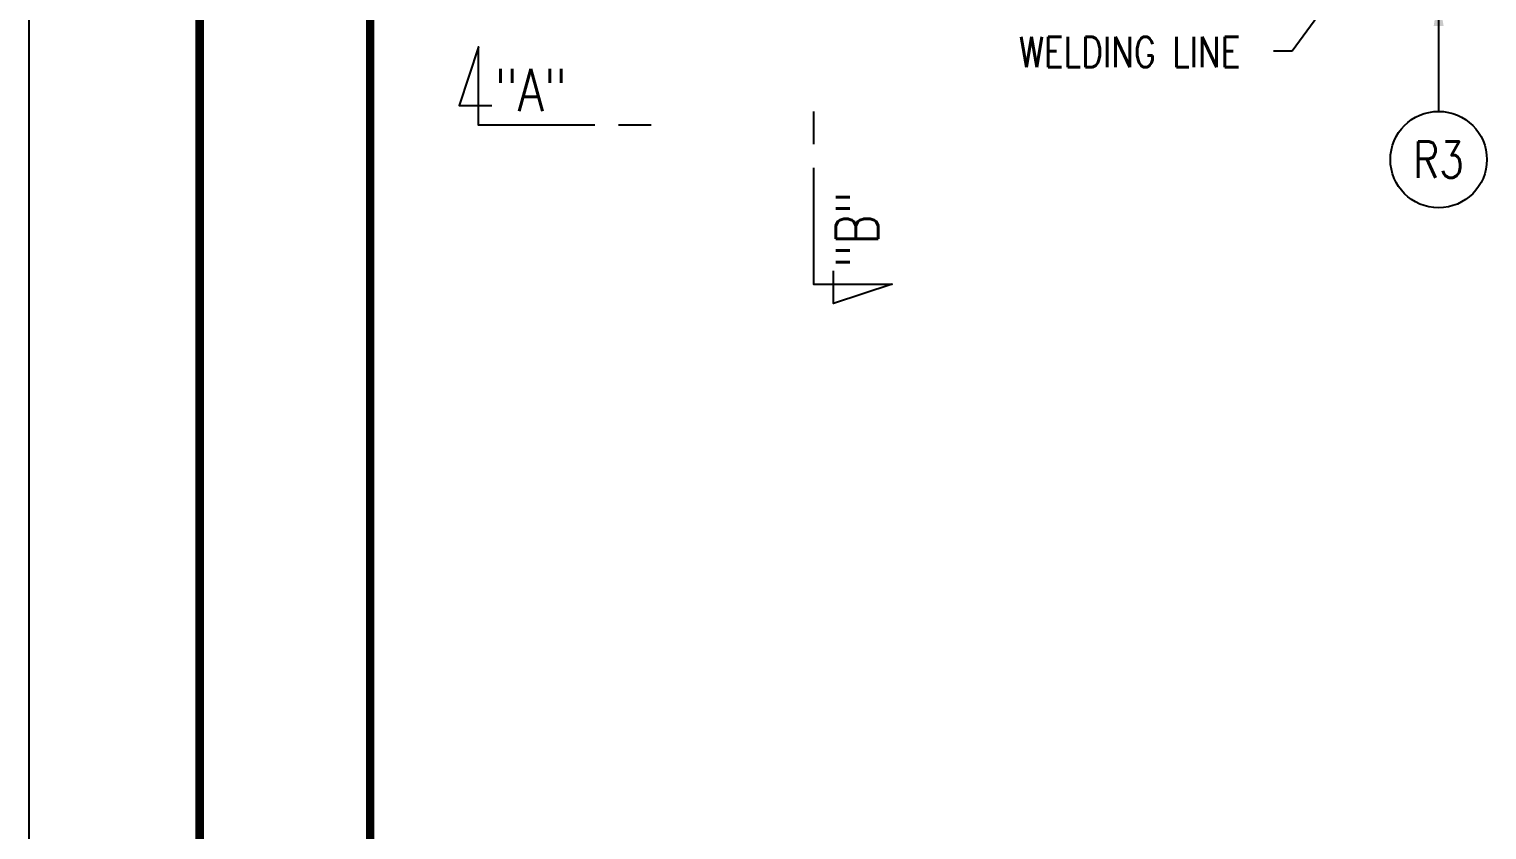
# Model space of a CAD drawing. Header units: millimetres. Extents: x 0 to 91981, y -132907 to 77676.
# Drawn here: x 1591 to 8846, y 62549 to 66535 of the extents above; entities that cross this region are included whole.
import ezdxf
from ezdxf.enums import TextEntityAlignment as Align

# ---------------------------------------------------------------- set-up
doc = ezdxf.new("R2010")
doc.units = ezdxf.units.MM
doc.header["$LTSCALE"] = 60
for name, color, linetype in [('CON-C', 4, 'Continuous'), ('CON-G', 3, 'Continuous'), ('CON-Y', 2, 'Continuous'), ('Dim-W', 7, 'Continuous'), ('TXT-Y', 2, 'Continuous')]:
    doc.layers.add(name, color=color, linetype=linetype)
doc.styles.add('SIMPLEX', font='simplex.shx', dxfattribs={"width": 0.8})
doc.dimstyles.new('DIM60', dxfattribs={"dimscale": 60, "dimtxt": 2.5, "dimasz": 2.5, "dimexe": 1, "dimexo": 1, "dimgap": 1, "dimtad": 1, "dimdsep": 46, "dimtxsty": 'SIMPLEX', "dimcen": 0, "dimclrd": 256, "dimclre": 256, "dimclrt": 2, "dimadec": 1, "dimazin": 2, "dimtfac": 1, "dimtix": 1, "dimtmove": 2, "dimatfit": 2, "dimfxl": 1, "dimarcsym": 1})

# ---------------------------------------------------------------- blocks, each defined once
blk = doc.blocks.new('SECMARK2')
at = {"layer": 'CON-C'}
blk.add_line((0, 0), (-2.72, 0), dxfattribs=at)
blk.add_lwpolyline([(-4.67, 0), (-14.32, 0), (-14.32, 6.51), (-15.93, 1.64), (-13.23, 1.64)], dxfattribs=at)
at = {"layer": 'CON-C', "style": 'SIMPLEX', "width": 0.8}
blk.add_attdef('TAG', (-12.98, 1.18), '', height=3.5, dxfattribs=at)
blk = doc.blocks.new('piec-tag')
at = {"layer": 'CON-Y'}
blk.add_circle((0, 0), 4, dxfattribs=at)
at = {"layer": 'CON-G', "style": 'SIMPLEX', "width": 0.8}
blk.add_attdef('P.N', text='', height=3, dxfattribs=at).set_placement((0, 0), align=Align.MIDDLE)
at = {"layer": 'CON-G', "style": 'SIMPLEX', "width": 0.8, "flags": 1}
blk.add_attdef('BOM', (4.48, -3.74), '', height=2.5, dxfattribs=at)
blk = doc.blocks.new('TITLE')
at = {"color": 7}
blk.add_line((0, 0), (0, 594.85), dxfattribs=at)
at = {"color": 7, "const_width": 0.707}
for points in [[(14.15, 577.17), (14.15, 17.68)], [(28.29, 17.68), (28.29, 577.52)]]:
    blk.add_lwpolyline(points, dxfattribs=at)

msp = doc.modelspace()

# ---------------------------------------------------------------- block references
at = {"linetype": 'ByBlock', "xscale": 59.9999999939999, "yscale": 59.9999999939999, "zscale": 59.9999999939999}
msp.add_blockref('TITLE', (1591.41048, 41984.79921), dxfattribs=at)
at = {"layer": 'Dim-W', "xscale": 60, "yscale": 60, "zscale": 60}
msp.add_blockref('SECMARK2', (4687.252, 66056.912), dxfattribs=at).add_auto_attribs({'TAG': '"A"'})
at = {"layer": 'Dim-W'}
ref = msp.add_blockref('SECMARK2', (5495.50059, 66125.71065), dxfattribs=dict(at, xscale=-60, yscale=60, zscale=60, rotation=269.9999999999906))
ref.add_attrib('TAG', '"B"', (5816.30059, 65346.91065), dxfattribs={"layer": 'CON-C', "height": 210, "rotation": 90, "style": 'SIMPLEX', "width": 0.8})
at = {"layer": 'Dim-W', "xscale": 59.99999999999999, "yscale": 59.99999999999999, "zscale": 59.99999999999999, "rotation": 1.084767770940064e-06}
msp.add_blockref('piec-tag', (8605.94309, 65885.87497), dxfattribs=at).add_auto_attribs({'P.N': 'R3'})

# ---------------------------------------------------------------- texts
at = {"layer": 'TXT-Y', "style": 'SIMPLEX', "width": 0.8}
msp.add_text('WELDING LINE', height=150, dxfattribs=at).set_placement((6518.89383, 66346.55004))

# ---------------------------------------------------------------- leaders
at = {"layer": 'Dim-W'}
for points, override in [([(8148.74309, 66798.04005), (7877.16172, 66425.65464), (7783.4105, 66425.65464)], {"dimgap": 1, "dimtad": 0, "dimatfit": 3, "dimtfill": 1}), ([(8605.94309, 66701.32671), (8605.94309, 66125.87497)], {"dimgap": 1, "dimtad": 0})]:
    msp.add_leader(points, dimstyle='DIM60', override=override, dxfattribs=at)

doc.saveas('drawing.dxf')
